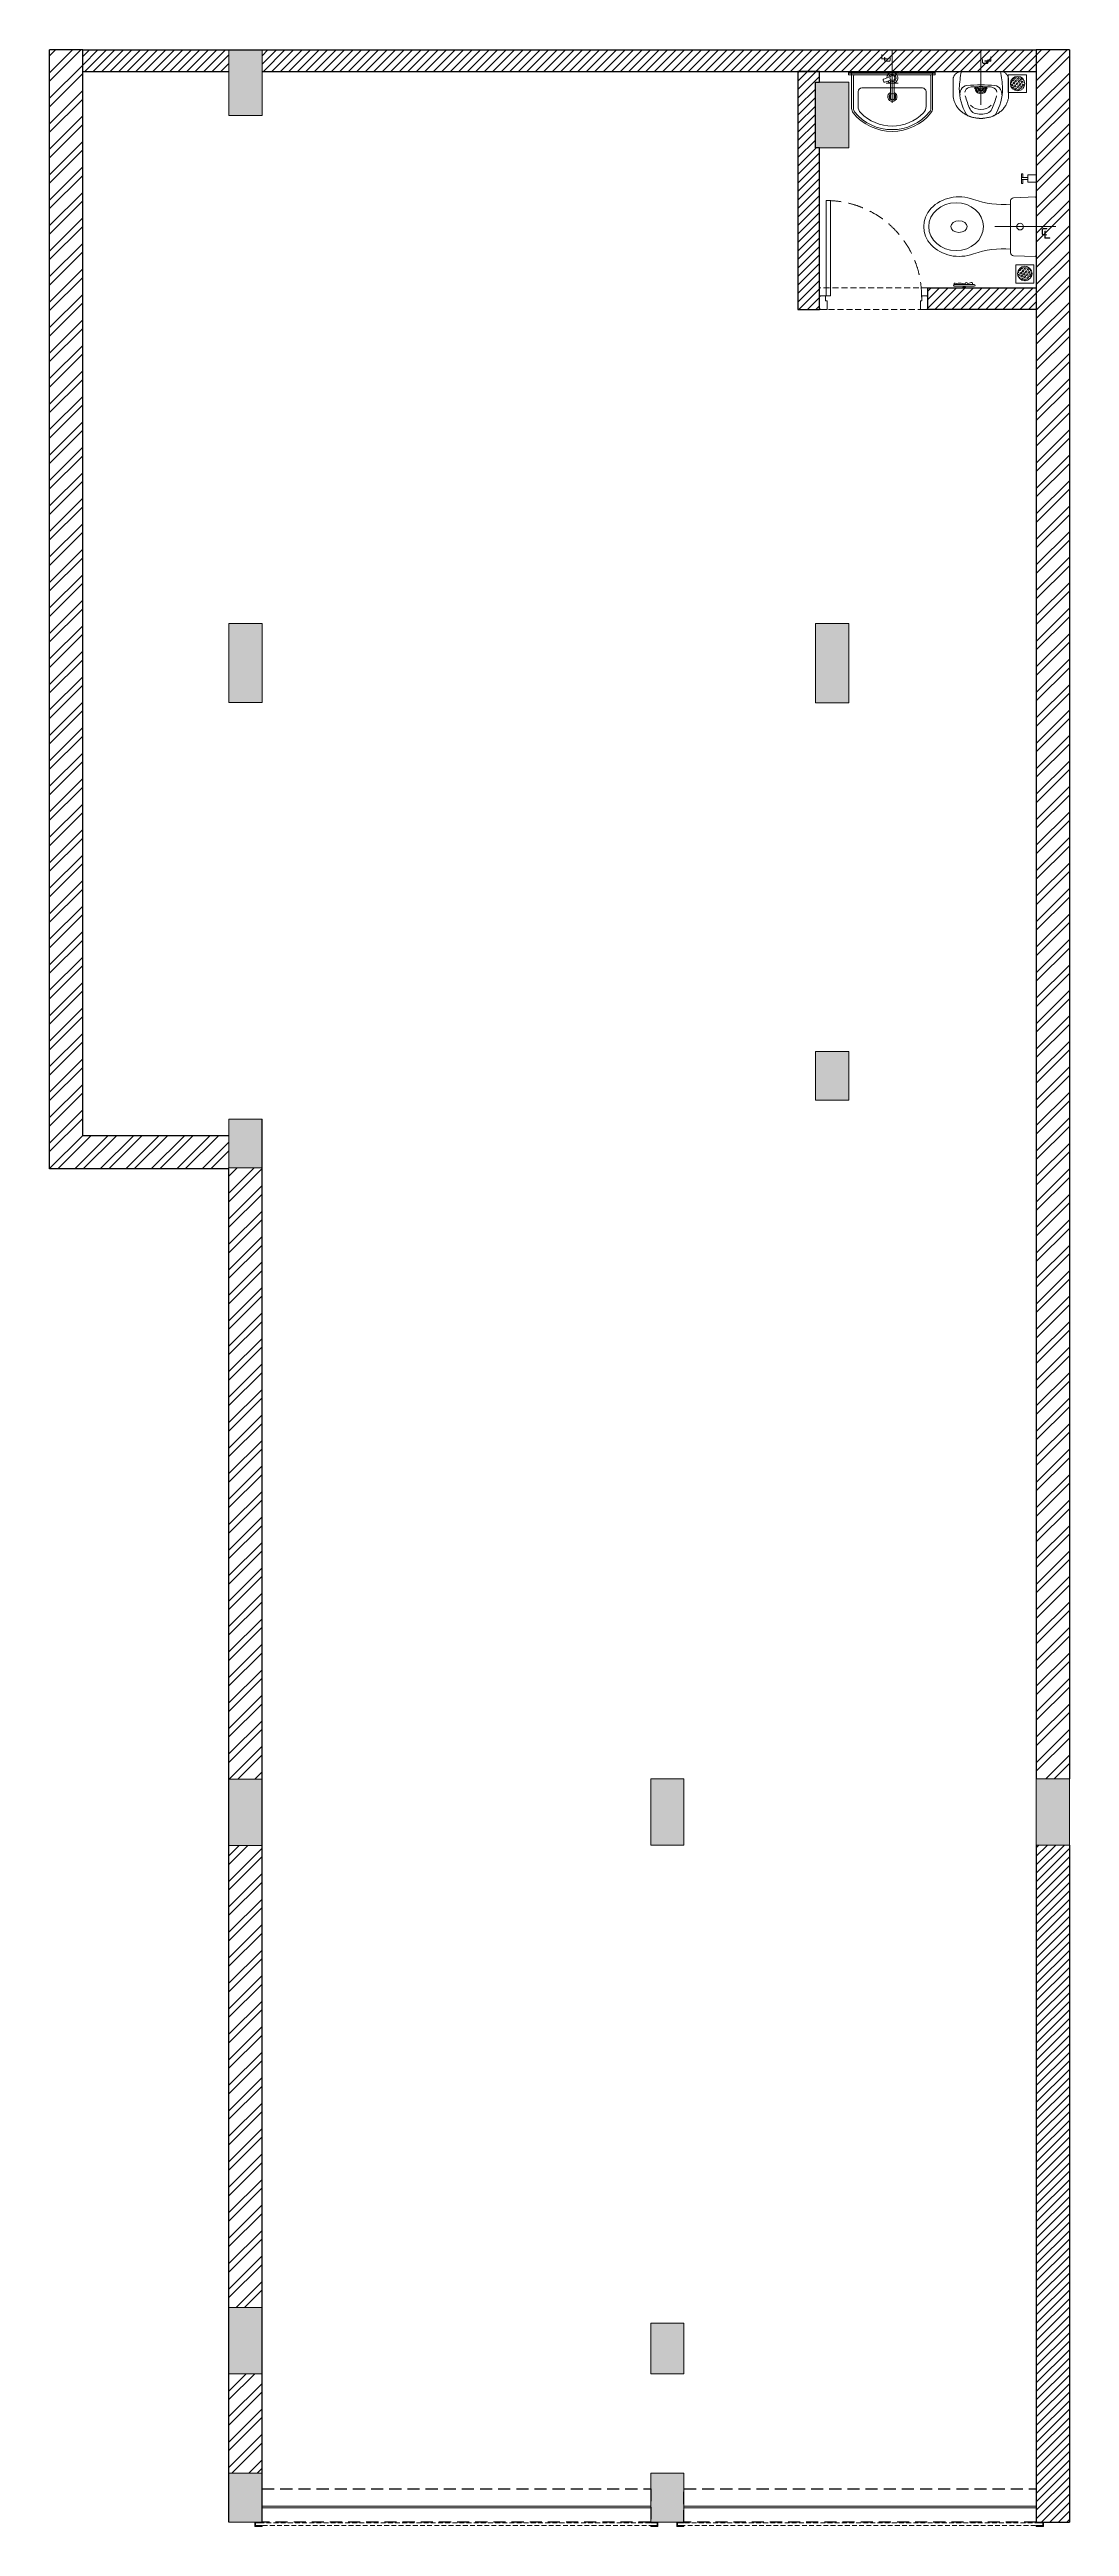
# Model space of a CAD drawing. Header units: feet. Extents: x 0 to 7062, y -14412 to 2752.
import ezdxf

# ---------------------------------------------------------------- set-up
doc = ezdxf.new("R2010")
doc.units = ezdxf.units.FT
doc.header["$LTSCALE"] = 33
doc.header["$MEASUREMENT"] = 0
for name, pattern in [('a_p6_plan_L18$0$HIDDEN', [0.375, 0.25, -0.125]), ('CENTER', [2, 1.25, -0.25, 0.25, -0.25]), ('DOT2', [0.125, 0, -0.125]), ('HIDDEN', [9.525, 6.35, -3.175]), ('HIDDEN2', [4.7625, 3.175, -1.5875]), ('HIDDENX2', [0.75, 0.5, -0.25])]:
    doc.linetypes.add(name, pattern=pattern)
for name, color, linetype, lineweight in [('A-COL', 243, 'Continuous', 9), ('A-Glazing', 4, 'Continuous', 20), ('A-shutter', 8, 'Continuous', 18), ('centerline-toilets', 2, 'CENTER', 13), ('column hatch', 5, 'Continuous', 0), ('Door', 2, 'Continuous', 13), ('ele', 252, 'Continuous', 13), ('Fhitting', 152, 'Continuous', 30), ('LENS-DOOR', 34, 'Continuous', 20), ('LENS_CURTAIN', 5, 'a_p6_plan_L18$0$HIDDEN', 9), ('LN-HATCH', 251, 'Continuous', 0), ('Mirror', 150, 'Continuous', 20), ('Panelling', 65, 'Continuous', 18), ('PARTITION', 22, 'Continuous', 30), ('rolling shutter', 1, 'Continuous', 5), ('Toilet', 5, 'Continuous', 9)]:
    doc.layers.add(name, color=color, linetype=linetype, lineweight=lineweight)
doc.layers.add('A-WALL', color=1, linetype='Continuous')
doc.layers.add('beam', color=5, linetype='Continuous')
doc.styles.get("Standard").update_dxf_attribs({"font": 'GILC____.TTF'})
pattern_1 = [(225, (-8172983.395, 5276750), (29.43331977, -29.43331977), [])]

# ---------------------------------------------------------------- blocks, each defined once
blk = doc.blocks.new('*U11')
at = {"layer": 'A-shutter', "color": 5, "ltscale": 10}
for points in [[(41038450, -1561539), (41038450, -1561544), (41038405, -1561544), (41038405, -1561564), (41038450, -1561564), (41038450, -1561569), (41038400, -1561569), (41038400, -1561539)], [(41041141, -1561539), (41041141, -1561544), (41041186, -1561544), (41041186, -1561564), (41041141, -1561564), (41041141, -1561569), (41041191, -1561569), (41041191, -1561539)]]:
    blk.add_lwpolyline(points, close=True, dxfattribs=at)
at = {"layer": 'A-shutter', "color": 5, "linetype": 'HIDDENX2', "ltscale": 2}
blk.add_lwpolyline([(41038405, -1561544), (41038405, -1561564), (41041186, -1561564), (41041186, -1561544)], close=True, dxfattribs=at)
blk = doc.blocks.new('*U9')
at = {"layer": 'A-shutter', "color": 5, "ltscale": 10}
for points in [[(41038702, -1561539), (41038702, -1561544), (41038657, -1561544), (41038657, -1561564), (41038702, -1561564), (41038702, -1561569), (41038652, -1561569), (41038652, -1561539)], [(41041141, -1561539), (41041141, -1561544), (41041186, -1561544), (41041186, -1561564), (41041141, -1561564), (41041141, -1561569), (41041191, -1561569), (41041191, -1561539)]]:
    blk.add_lwpolyline(points, close=True, dxfattribs=at)
at = {"layer": 'A-shutter', "color": 5, "linetype": 'HIDDENX2', "ltscale": 2}
blk.add_lwpolyline([(41038657, -1561544), (41038657, -1561564), (41041186, -1561564), (41041186, -1561544)], close=True, dxfattribs=at)
blk = doc.blocks.new('DLF-RSP-AR-CD-DWG-4DT-3113$0$X-TYPICAL TOILET UPPER FLOORS - 02$0$urinals')
at = {"layer": 'Toilet'}
for p, q in [((0, -16), (0, 8)), ((-46, -115), (46, -115)), ((0, -105), (0, -161))]:
    blk.add_line(p, q, dxfattribs=at)
blk.add_lwpolyline([(135, 0), (-135, 0, 0.036949), (-150, -116, 0.138094), (-100, -297, 0.221721), (-52, -318, 0.062656), (0, -325, 0.062656), (52, -318, 0.221721), (100, -297, 0.138094), (150, -116, 0.036949)], format="xyb", close=True, dxfattribs=at)
for centre, radius, start, end in [((-91, -153), 53.8, 148.4868, 188.6401), ((-94, -145), 47.1, 93.3708, 154.4824), ((-71, -150), 40.2, 106.7016, 169.725), ((414, -38), 538, 193.994, 204.5632), ((3, -1238), 1145, 90.1625, 95.0265), ((-51, -225), 119, 89.5454, 105.8857), ((0, -996), 891, 89.9918, 93.182), ((0, -115), 40, 167.428, 12.572), ((0, -115), 33, 164.1814, 15.8186), ((0, -115), 32, 163.6049, 16.3951), ((0, -115), 22.6, 155.6653, 24.3347), ((0, -115), 14.7, 139.9109, 40.0891), ((-3, -1238), 1145, 84.9735, 89.8375), ((0, -996), 891, 86.818, 90.0082), ((51, -225), 119, 74.1143, 90.4546), ((-414, -38), 538, 335.4368, 346.006), ((71, -150), 40.2, 10.275, 73.2984), ((94, -145), 47.1, 25.5176, 86.6292), ((91, -153), 53.8, 351.3599, 31.5132), ((-30, -241), 50, 204.5632, 250.4606), ((-2, -165), 97.6, 225, 270.9552), ((-2, -161), 135, 250.4606, 270.6492), ((2, -165), 97.6, 269.0448, 315), ((2, -161), 135, 269.3508, 289.5394), ((30, -241), 50, 289.5394, 335.4368)]:
    blk.add_arc(centre, radius, start, end, dxfattribs=at)
blk.add_open_spline([(135, 0), (105, 0), (76, 0), (-13, 0), (-73, 0), (-133, 0), (-133, 0), (-134, 0), (-134, 0), (-135, 0), (-135, 0), (-135, 0), (-135, 0), (-135, 0), (-135, 0), (-135, 0), (-135, 0), (-135, 0), (-135, 0), (-135, 0), (-135, 0), (-135, 0), (-135, 0), (-136, 0), (-136, 0), (-136, 0), (-137, 0), (-138, 0), (-138, 0), (-141, 0), (-142, 0), (-146, -1), (-149, -2), (-155, -3), (-158, -5), (-163, -7), (-166, -9), (-171, -13), (-173, -15), (-178, -19), (-180, -22), (-184, -27), (-185, -29), (-188, -35), (-189, -38), (-191, -43), (-191, -46), (-192, -50), (-192, -51), (-192, -52), (-192, -54), (-193, -56), (-193, -56), (-193, -57), (-193, -57), (-193, -57), (-193, -57), (-193, -57), (-193, -57), (-193, -57), (-193, -57), (-193, -58), (-193, -58), (-193, -58), (-193, -58), (-193, -58), (-193, -58), (-193, -58), (-193, -59), (-193, -59), (-193, -60), (-193, -61), (-193, -62), (-193, -65), (-193, -66), (-193, -72), (-193, -75), (-193, -86), (-193, -93), (-193, -114), (-193, -128), (-193, -146), (-193, -145), (-193, -149), (-193, -150), (-193, -154), (-193, -156), (-193, -159), (-193, -159), (-193, -159), (-193, -159), (-193, -160), (-193, -160), (-193, -160), (-193, -160), (-193, -160), (-193, -160), (-193, -160), (-193, -160), (-193, -160), (-193, -160), (-193, -160), (-193, -161), (-193, -161), (-193, -161), (-193, -162), (-193, -162), (-192, -164), (-192, -165), (-192, -168), (-192, -170), (-192, -176), (-191, -180), (-189, -191), (-188, -198), (-183, -212), (-180, -219), (-173, -233), (-169, -240), (-159, -253), (-154, -259), (-142, -271), (-136, -277), (-123, -287), (-115, -292), (-101, -301), (-93, -305), (-77, -311), (-69, -314), (-53, -319), (-44, -321), (-28, -323), (-20, -324), (-9, -325), (-7, -325), (-3, -325), (-1, -325), (2, -325), (4, -325), (8, -325), (11, -325), (21, -324), (27, -323), (42, -321), (50, -319), (67, -315), (75, -312), (92, -305), (100, -301), (115, -292), (123, -288), (136, -277), (143, -271), (155, -259), (160, -252), (170, -238), (174, -231), (181, -217), (184, -210), (188, -195), (190, -188), (191, -179), (191, -178), (192, -174), (192, -171), (192, -168), (192, -167), (192, -164), (192, -162), (192, -160), (192, -160), (192, -160), (192, -160), (192, -160), (192, -159), (192, -159), (192, -159), (192, -158), (192, -157), (192, -156), (192, -155), (192, -152), (192, -150), (192, -143), (192, -144), (192, -132), (192, -124), (192, -99), (192, -82), (192, -65), (192, -64), (192, -62), (192, -60), (192, -58), (192, -58), (192, -57), (192, -57), (192, -57), (192, -57), (192, -57), (192, -57), (192, -57), (192, -57), (192, -57), (192, -57), (192, -56), (192, -56), (192, -55), (192, -55), (192, -53), (192, -52), (192, -48), (191, -46), (190, -40), (189, -37), (186, -31), (184, -28), (180, -22), (178, -19), (173, -14), (170, -12), (164, -8), (161, -6), (155, -3), (151, -2), (145, -1), (142, 0), (137, 0), (136, 0), (135, 0)], degree=3, knots=[0, 0, 0, 0, 0.329607, 0.329607, 0.988822, 0.988822, 0.996691, 0.996691, 0.998638, 0.998638, 0.99992, 0.99992, 1.000227, 1.000227, 1.000534, 1.000534, 1.001148, 1.001148, 1.002375, 1.002375, 1.00483, 1.00483, 1.009739, 1.009739, 1.019558, 1.019558, 1.039196, 1.039196, 1.078472, 1.078472, 1.157024, 1.157024, 1.314128, 1.314128, 1.471232, 1.471232, 1.628335, 1.628335, 1.785439, 1.785439, 1.942543, 1.942543, 2.099647, 2.099647, 2.256751, 2.256751, 2.413855, 2.413855, 2.450944, 2.450944, 2.525122, 2.525122, 2.556641, 2.556641, 2.563699, 2.563699, 2.567479, 2.567479, 2.57001, 2.57001, 2.570783, 2.570783, 2.572328, 2.572328, 2.573873, 2.573873, 2.576964, 2.576964, 2.583145, 2.583145, 2.595507, 2.595507, 2.620232, 2.620232, 2.669681, 2.669681, 2.76858, 2.76858, 2.966376, 2.966376, 3.36197, 3.36197, 3.45996, 3.45996, 3.491387, 3.491387, 3.554241, 3.554241, 3.562213, 3.562213, 3.566829, 3.566829, 3.570018, 3.570018, 3.570684, 3.570684, 3.571294, 3.571294, 3.571904, 3.571904, 3.573124, 3.573124, 3.575564, 3.575564, 3.580444, 3.580444, 3.590203, 3.590203, 3.609723, 3.609723, 3.648762, 3.648762, 3.72684, 3.72684, 3.861362, 3.861362, 3.995884, 3.995884, 4.130406, 4.130406, 4.264928, 4.264928, 4.39945, 4.39945, 4.533972, 4.533972, 4.668494, 4.668494, 4.803016, 4.803016, 4.937539, 4.937539, 5.072061, 5.072061, 5.118026, 5.118026, 5.144558, 5.144558, 5.17109, 5.17109, 5.224154, 5.224154, 5.330281, 5.330281, 5.468863, 5.468863, 5.607445, 5.607445, 5.746027, 5.746027, 5.884609, 5.884609, 6.023191, 6.023191, 6.161773, 6.161773, 6.300355, 6.300355, 6.438937, 6.438937, 6.577519, 6.577519, 6.602876, 6.602876, 6.653589, 6.653589, 6.673028, 6.673028, 6.711906, 6.711906, 6.713712, 6.713712, 6.715518, 6.715518, 6.719129, 6.719129, 6.726351, 6.726351, 6.740796, 6.740796, 6.769686, 6.769686, 6.827466, 6.827466, 6.943027, 6.943027, 7.174147, 7.174147, 7.636387, 7.636387, 7.659394, 7.659394, 7.705407, 7.705407, 7.71212, 7.71212, 7.713128, 7.713128, 7.714137, 7.714137, 7.716153, 7.716153, 7.720185, 7.720185, 7.728249, 7.728249, 7.744378, 7.744378, 7.776636, 7.776636, 7.841152, 7.841152, 7.970184, 7.970184, 8.14844, 8.14844, 8.326696, 8.326696, 8.504953, 8.504953, 8.683209, 8.683209, 8.861465, 8.861465, 9.039722, 9.039722, 9.217978, 9.217978, 9.283185, 9.283185, 9.283185, 9.283185], dxfattribs=at)
blk = doc.blocks.new('jALI')
at = {"layer": 'Toilet', "ltscale": 5}
h = blk.add_hatch(dxfattribs=at)
h.set_pattern_fill('HEX', color=256, scale=50, angle=135, double=1)
h.set_pattern_definition([(135, (-344825.863, 460708.187), (-7.65465545, -7.65465545), [6.25, -12.5]), (255, (-344825.863, 460708.187), (10.4564538, -2.80179835), [6.25, -12.5]), (195, (-344830.282, 460712.606), (2.80179835, -10.4564538), [6.25, -12.5])])
edge = h.paths.add_edge_path()
edge.add_arc((-393188, 163648), 50, -90, 270)
blk.add_lwpolyline([(-393250, 163582), (-393126, 163582), (-393126, 163709), (-393250, 163709)], close=True, dxfattribs=at)
blk.add_circle((-393188, 163648), 50, dxfattribs=at)
blk = doc.blocks.new('Urinal')
at = {"layer": 'centerline-toilets', "linetype": 'HIDDEN', "ltscale": 10}
blk.add_line((0, 231), (0, -137), dxfattribs=at)
at = {"layer": 'Fhitting', "lineweight": 0, "ltscale": 0.5, "rotation": 180}
blk.add_blockref('DLF-RSP-AR-CD-DWG-4DT-3113$0$X-TYPICAL TOILET UPPER FLOORS - 02$0$urinals', (0, 0), dxfattribs=at)
at = {"layer": 'Fhitting', "lineweight": 0, "ltscale": 0.5, "xscale": -1, "rotation": 90}
blk.add_blockref('jALI', (163394, -393104), dxfattribs=at)
at = {"layer": 'centerline-toilets', "linetype": 'DOT2', "insert": (-31, -69), "char_height": 75, "width": 495.83, "attachment_point": 5, "rotation": 270}
blk.add_mtext('{\\fISOCPEUR|b0|i0|c0|p34;℄}', dxfattribs=at)
blk = doc.blocks.new('Wash Basin')
at = {"layer": 'PARTITION', "lineweight": 9}
h = blk.add_hatch(dxfattribs=at)
h.set_pattern_fill('ANSI38', color=256, scale=70, angle=990, style=0, double=1)
h.set_pattern_definition([(315, (-62.738, -33.325), (6.18718, 6.18718), []), (45, (-62.738, -33.325), (6.18718, 18.56155), [21.875, -13.125])])
h.paths.add_polyline_path([(302, -22), (-298, -22), (-298, -34), (302, -34)])
at = {"layer": 'centerline-toilets', "linetype": 'HIDDEN', "ltscale": 10}
blk.add_line((0, -238), (0, 130), dxfattribs=at)
at = {"layer": 'Mirror', "ltscale": 0.5}
blk.add_lwpolyline([(-298, -34), (-298, -46), (302, -46), (302, -34)], close=True, dxfattribs=at)
at = {"layer": 'Panelling', "lineweight": 9}
blk.add_lwpolyline([(-298, -22), (-298, -34), (302, -34), (302, -22)], close=True, dxfattribs=at)
at = {"layer": 'Toilet', "ltscale": 100}
for p, q in [((-280, -32), (-280, -278)), ((-270, -22), (270, -22)), ((-268, -55), (-268, -278)), ((-258, -45), (258, -45)), ((-15, -89), (-15, -208)), ((11, -208), (11, -89)), ((268, -55), (268, -278)), ((280, -32), (280, -278))]:
    blk.add_line(p, q, dxfattribs=at)
blk.add_lwpolyline([(-235, -264, 0.191896), (-217, -309, 0.420236), (217, -309, 0.191896), (235, -264), (235, -161, 0.414214), (210, -136), (-210, -136, 0.414214), (-235, -161)], format="xyb", close=True, dxfattribs=at)
blk.add_lwpolyline([(41, -103), (-41, -103)], dxfattribs=at)
blk.add_lwpolyline([(23, -62), (58, -74, -0.414214), (61, -81), (58, -93, -0.414214), (50, -96), (16, -85)], format="xyb", dxfattribs=at)
for centre, radius in [((-2, -67), 17.5), ((-2, -197), 22.5)]:
    blk.add_circle(centre, radius, dxfattribs=at)
for centre, radius, start, end in [((-270, -32), 10, 90, 180), ((-258, -55), 10, 90, 180), ((-2, -197), 32.1, 113.0898, 66.246), ((258, -55), 10, 0, 90), ((270, -32), 10, 0, 90), ((-230, -278), 50, 180, 218.4461), ((0, -89), 348, 219.2826, 320.7174), ((-230, -278), 38, 180, 218.4461), ((0, -89), 336, 219.313, 320.687), ((-2, -197), 20.5, 128.0403, 237.2899), ((-2, -197), 20.5, 304.4733, 50.7332), ((230, -278), 38, 321.5539, 0), ((230, -278), 50, 321.5539, 0)]:
    blk.add_arc(centre, radius, start, end, dxfattribs=at)
for centre, major_axis, start_param, end_param in [((-2, -67), (0, 38.3), 4.720493, 9.081982), ((-2, -67), (-0.2, -25.6), 1.769108, 7.074098), ((-2, -67), (0, 38.3), 3.484555, 4.083576), ((-2, -208), (-9.04, 9.04), 0.785398, 3.926991)]:
    blk.add_ellipse(centre, major_axis=major_axis, ratio=1, start_param=start_param, end_param=end_param, dxfattribs=at)
at = {"layer": 'centerline-toilets', "linetype": 'DOT2', "insert": (33, 62), "char_height": 75, "width": 495.83, "attachment_point": 5, "rotation": 90}
blk.add_mtext('{\\fISOCPEUR|b0|i0|c0|p34;℄}', dxfattribs=at)
blk = doc.blocks.new('WC')
at = {"layer": 'centerline-toilets', "linetype": 'HIDDEN', "ltscale": 10}
blk.add_line((0, 286), (0, -135), dxfattribs=at)
at = {"layer": 'Toilet'}
for p, q in [((-413, 567), (-413, 429)), ((-401, 567), (-401, 429)), ((-419, 507), (-425, 507)), ((-425, 507), (-425, 489)), ((-419, 489), (-425, 489)), ((-419, 507), (-419, 489)), ((-419, 504), (-413, 504)), ((-419, 492), (-413, 492)), ((181, 177), (-183, 177)), ((-206, 6), (-202, 157)), ((-200, 0), (200, 0)), ((206, 6), (200, 157))]:
    blk.add_line(p, q, dxfattribs=at)
at = {"layer": 'Toilet', "ltscale": 100}
for p, q in [((366, 103), (300, 103)), ((300, 92), (300, 103)), ((326, 92), (300, 92)), ((307, 0), (307, 57)), ((359, 57), (307, 57)), ((326, 103), (326, 57)), ((340, 103), (340, 57)), ((366, 92), (340, 92)), ((359, 57), (359, 0)), ((366, 92), (366, 103)), ((359, 0), (307, 0))]:
    blk.add_line(p, q, dxfattribs=at)
at = {"layer": 'Toilet'}
blk.add_circle((0, 112), 22.9, dxfattribs=at)
for centre, radius, start, end in [((-407, 567), 6, 0, 180), ((-407, 429), 6, 180, 0), ((-776, 231), 622, 354.997, 19.0619), ((776, 226), 623, 160.5196, 184.5617), ((-182, 158), 19.3, 90.3509, 180.8981), ((180, 158), 19.3, 359.1019, 89.6491), ((-200, 6), 5.72, 177.9546, 270), ((200, 6), 5.72, 270, 2.0454)]:
    blk.add_arc(centre, radius, start, end, dxfattribs=at)
at = {"layer": 'Toilet', "extrusion": (0, 0, -1)}
for centre, major_axis, ratio, start_param, end_param in [((0, 534), (0, -245), 0.842028, 7.436326, 11.41323), ((0, 535), (0, -57.2), 0.7, 1.570796326794896, 7.853981633974482)]:
    blk.add_ellipse(centre, major_axis=major_axis, ratio=ratio, start_param=start_param, end_param=end_param, dxfattribs=at)
blk.add_ellipse((0, 555), major_axis=(0, -189), ratio=0.878788, dxfattribs=at)
at = {"layer": 'Toilet'}
blk.add_open_spline([(-401, 441), (-397, 441), (-384, 439), (-389, 459), (-396, 480), (-386, 478), (-386, 491), (-403, 487), (-385, 532), (-396, 547), (-391, 570), (-397, 569), (-401, 568)], degree=3, knots=[0, 0, 0, 0, 9.744972, 33.823887, 47.583551, 49.497915, 60.560502, 63.822284, 93.508019, 135.756925, 141.904352, 150.301906, 150.301906, 150.301906, 150.301906], dxfattribs=at)
at = {"layer": 'Fhitting', "lineweight": 0, "ltscale": 0.5, "rotation": 270}
blk.add_blockref('jALI', (-163973, -393109), dxfattribs=at)
at = {"layer": 'centerline-toilets', "linetype": 'DOT2', "insert": (-36, -57), "char_height": 85.83, "width": 567.4, "attachment_point": 5, "rotation": 270}
blk.add_mtext('{\\fISOCPEUR|b0|i0|c0|p34;℄}', dxfattribs=at)
blk = doc.blocks.new('*U10')
at = {"layer": 'LENS-DOOR'}
for p, q in [((547492, 1778574), (547492, 1779235)), ((547523, 1779235), (547492, 1779235)), ((547523, 1779235), (547523, 1778574)), ((547447, 1778569), (547452, 1778569)), ((547447, 1778484), (547447, 1778569)), ((547452, 1778574), (547489, 1778574)), ((547452, 1778569), (547452, 1778574)), ((547489, 1778540), (547489, 1778574)), ((547489, 1778540), (547499, 1778540)), ((547523, 1778574), (547492, 1778574)), ((547499, 1778479), (547499, 1778540)), ((548145, 1778479), (548145, 1778540)), ((548156, 1778540), (548145, 1778540)), ((548192, 1778574), (548156, 1778574)), ((548156, 1778540), (548156, 1778574)), ((548192, 1778569), (548192, 1778574)), ((548197, 1778569), (548192, 1778569)), ((548197, 1778484), (548197, 1778569)), ((547447, 1778484), (547452, 1778484)), ((547452, 1778479), (547452, 1778484)), ((547452, 1778479), (547499, 1778479)), ((548192, 1778479), (548145, 1778479)), ((548192, 1778479), (548192, 1778484)), ((548197, 1778484), (548192, 1778484))]:
    blk.add_line(p, q, dxfattribs=at)
at = {"layer": 'LENS-DOOR', "color": 7, "linetype": 'HIDDEN2', "extrusion": (0, 0, -1)}
blk.add_ellipse((547492, 1778574), major_axis=(661, 0), ratio=1, start_param=-1.570791, end_param=0.051209, dxfattribs=at)

msp = doc.modelspace()

# ---------------------------------------------------------------- hatches: boundary and pattern name
at = {"layer": 'column hatch'}
h = msp.add_hatch(color=8, dxfattribs=at)
h.dxf.hatch_style = 1
h.paths.add_polyline_path([(4393, -14043), (4163, -14043), (4163, -14382), (4393, -14382)])
h.paths.add_polyline_path([(1472, -14043), (1242, -14043), (1242, -14382), (1472, -14382)])
h.paths.add_polyline_path([(1472, -12894), (1242, -12894), (1242, -13354), (1472, -13354)])
h.paths.add_polyline_path([(4393, -13002), (4163, -13002), (4163, -13354), (4393, -13354)])
h.paths.add_polyline_path([(7062, -9230), (6832, -9230), (6832, -9690), (7062, -9690)])
h.paths.add_polyline_path([(4393, -9230), (4163, -9230), (4163, -9690), (4393, -9690)])
h.paths.add_polyline_path([(1472, -9233), (1242, -9233), (1242, -9693), (1472, -9693)])
h.paths.add_polyline_path([(1472, -4660), (1242, -4660), (1242, -4998), (1472, -4998)])
h.paths.add_polyline_path([(5534, -4192), (5304, -4192), (5304, -4527), (5534, -4527)])
h.paths.add_polyline_path([(5534, -1225), (5304, -1225), (5304, -1775), (5534, -1775)])
h.paths.add_polyline_path([(1472, -1225), (1242, -1225), (1242, -1772), (1472, -1772)])
h.paths.add_polyline_path([(1472, 2750), (1242, 2750), (1242, 2295), (1472, 2295)])
h.paths.add_polyline_path([(5534, 2525), (5304, 2525), (5304, 2070), (5534, 2070)])
at = {"layer": 'LN-HATCH'}
h = msp.add_hatch(dxfattribs=at)
h.set_pattern_fill('ANSI32', color=256, scale=333, angle=180)
h.set_pattern_definition([(225, (-8172983.4, 5276750), (88.2999593, -88.2999593), []), (225, (-8173042.26, 5276750), (88.2999593, -88.2999593), [])])
h.paths.add_polyline_path([(7062, 1409), (6832, 1409), (6832, -9230), (7062, -9230)])
h.paths.add_polyline_path([(230, 1409), (0, 1409), (0, -5005), (1242, -5005), (1242, -4998), (1242, -4775), (230, -4775)])
h.paths.add_polyline_path([(1472, -4998), (1242, -4998), (1242, -5005), (1242, -8214), (1242, -9233), (1472, -9233)])
h.paths.add_polyline_path([(1472, -9693), (1242, -9693), (1242, -11158), (1472, -11158)])
h.paths.add_polyline_path([(1472, -13354), (1242, -13354), (1242, -14043), (1472, -14043)])
h.paths.add_polyline_path([(1472, -11158), (1242, -11158), (1242, -12894), (1472, -12894)])
h.paths.add_polyline_path([(230, 2750), (0, 2750), (0, 1409), (230, 1409)])
h.paths.add_polyline_path([(7062, 2750), (6832, 2750), (6832, 1409), (7062, 1409)])
h = msp.add_hatch(dxfattribs=at)
h.set_pattern_fill('ANSI31', color=256, scale=333, angle=180)
h.set_pattern_definition(pattern_1)
h.paths.add_polyline_path([(6832, 2750), (5534, 2750), (5534, 2600), (6832, 2600)])
h.paths.add_polyline_path([(5534, 2750), (1472, 2750), (1472, 2600), (5534, 2600)])
h.paths.add_polyline_path([(1242, 2750), (230, 2750), (230, 2600), (1242, 2600)])
h = msp.add_hatch(dxfattribs=at)
h.set_pattern_fill('ANSI31', color=256, scale=333, angle=180)
h.paths.add_polyline_path([(5332, 2070), (5304, 2070), (5304, 2525), (5332, 2525), (5332, 2600), (5182, 2600), (5182, 950), (5332, 950), (5332, 1100)])
h.paths.add_polyline_path([(6082, 1100), (6832, 1100), (6832, 950), (6082, 950)])
h = msp.add_hatch(dxfattribs=at)
h.set_pattern_fill('ANSI31', color=256, scale=333, angle=180)
h.set_pattern_definition(pattern_1)
h.paths.add_polyline_path([(7062, -9690), (6832, -9690), (6832, -14382), (7062, -14382)])

# ---------------------------------------------------------------- linework, layer by layer
at = {"layer": 'A-COL'}
for p, q in [((1242, -1772), (1242, -1225)), ((1242, -1225), (1472, -1225)), ((1472, -1225), (1472, -1772)), ((1472, -1772), (1242, -1772)), ((1472, -4660), (1242, -4660)), ((1242, -4660), (1242, -4775))]:
    msp.add_line(p, q, dxfattribs=at)
for points in [[(1242, 2295), (1242, 2750), (1472, 2750), (1472, 2295)], [(5304, 2070), (5304, 2525), (5534, 2525), (5534, 2070)], [(5304, -4192), (5534, -4192), (5534, -4527), (5304, -4527)], [(1242, -4998), (1472, -4998), (1472, -4660), (1242, -4660)], [(1242, -9693), (1472, -9693), (1472, -9233), (1242, -9233)], [(4163, -9690), (4393, -9690), (4393, -9230), (4163, -9230)], [(6832, -9690), (7062, -9690), (7062, -9230), (6832, -9230)], [(1242, -13354), (1472, -13354), (1472, -12894), (1242, -12894)], [(4163, -13354), (4393, -13354), (4393, -13002), (4163, -13002)], [(1242, -14382), (1472, -14382), (1472, -14043), (1242, -14043)], [(4163, -14382), (4393, -14382), (4393, -14043), (4163, -14043)]]:
    msp.add_lwpolyline(points, close=True, dxfattribs=at)
msp.add_lwpolyline([(5534, -1775), (5534, -1225), (5304, -1225), (5304, -1775), (5534, -1775)], dxfattribs=at)
at = {"layer": 'A-Glazing'}
for points in [[(1472, -14270), (4163, -14270), (4163, -14282), (1472, -14282)], [(6832, -14270), (4393, -14270), (4393, -14282), (6832, -14282)]]:
    msp.add_lwpolyline(points, close=True, dxfattribs=at)
at = {"layer": 'A-WALL'}
for p, q in [((0, -5005), (0, 2750)), ((230, 2750), (0, 2750)), ((230, -4775), (230, 2750)), ((230, 2750), (6832, 2750)), ((6832, 2750), (6832, -9230)), ((7062, 2750), (6832, 2750)), ((7062, 2750), (7062, -9230)), ((230, 2600), (1242, 2600)), ((1472, 2600), (6832, 2600)), ((1242, -4775), (230, -4775)), ((1472, -14382), (1472, -4660)), ((1242, -5005), (0, -5005)), ((1242, -14382), (1242, -5005)), ((6832, -9690), (6832, -14382)), ((7062, -9690), (7062, -14382)), ((6832, -14382), (7062, -14382))]:
    msp.add_line(p, q, dxfattribs=at)
for points in [[(5332, 2070), (5304, 2070), (5304, 2525), (5332, 2525), (5332, 2600), (5182, 2600), (5182, 950), (5332, 950), (5332, 1100)], [(6082, 1100), (6832, 1100), (6832, 950), (6082, 950)]]:
    msp.add_lwpolyline(points, close=True, dxfattribs=at)
at = {"layer": 'beam', "linetype": 'HIDDEN', "ltscale": 0.4}
for points in [[(1472, -14152), (4163, -14152), (4163, -14382), (1472, -14382)], [(4393, -14152), (6832, -14152), (6832, -14382), (4393, -14382)]]:
    msp.add_lwpolyline(points, close=True, dxfattribs=at)
at = {"layer": 'LENS_CURTAIN', "ltscale": 5}
msp.add_lwpolyline([(5332, 950), (6082, 950), (6082, 1100), (5332, 1100)], close=True, dxfattribs=at)

# ---------------------------------------------------------------- block references
at = {"layer": 'Door'}
msp.add_blockref('*U10', (-542115, -1777529), dxfattribs=at)
at = {"layer": 'ele', "color": 0, "lineweight": -2, "xscale": -1}
msp.add_blockref('Wash Basin', (5834, 2622), dxfattribs=at)
at = {"layer": 'ele', "color": 0, "lineweight": -2}
for name, p, rotation in [('Urinal', (6449, 2600), 180), ('WC', (6832, 1525), 90.00000000000003)]:
    msp.add_blockref(name, p, dxfattribs=dict(at, rotation=rotation))
at = {"layer": 'rolling shutter'}
msp.add_blockref('*U11', (-41036978, 1547158), dxfattribs=at)
at = {"layer": 'rolling shutter', "xscale": -1}
msp.add_blockref('*U9', (41045534, 1547158), dxfattribs=at)

doc.saveas('drawing.dxf')
